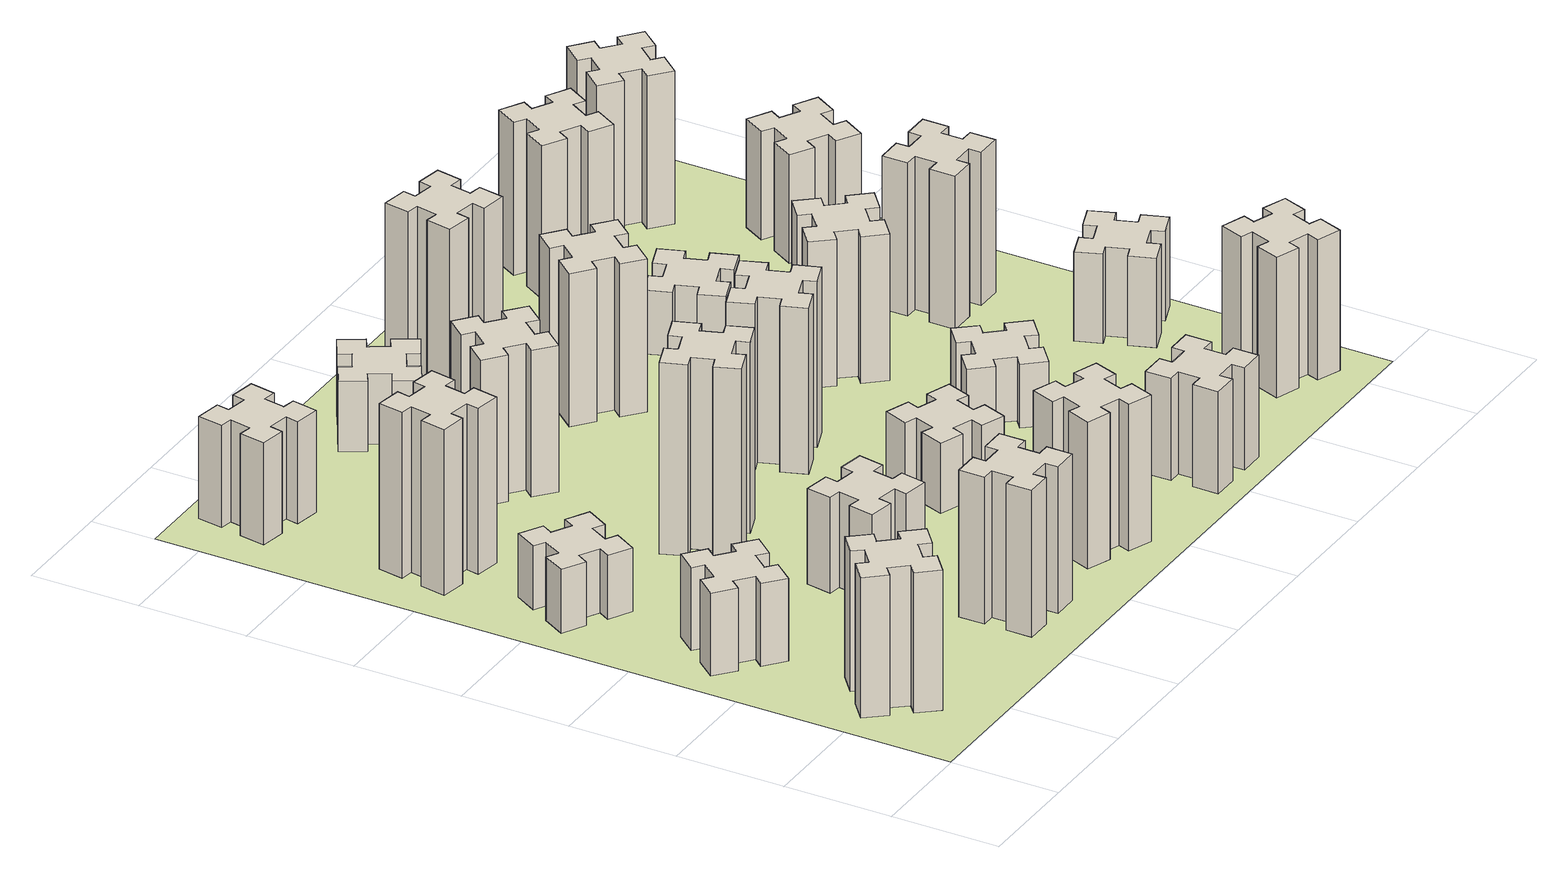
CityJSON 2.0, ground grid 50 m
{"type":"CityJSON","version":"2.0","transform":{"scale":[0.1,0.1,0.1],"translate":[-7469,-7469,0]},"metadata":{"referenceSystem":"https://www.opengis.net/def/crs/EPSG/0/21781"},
"CityObjects":{
"building1":{"type":"Building","attributes":{"class":"1000","function":"1000","usage":"1000","yearOfConstruction":2016,"roofType":"1000","measuredHeight":66,"storeysAboveGround":30,"storeysBelowGround":0},"geometry":[{"type":"Solid","lod":"1","boundaries":[[[[0,1,2,3,4,5,6,7,8,9,10,11,12,13,14,15,16,17,18,19]],[[17,16,20,21]],[[16,15,22,20]],[[15,14,23,22]],[[14,13,24,23]],[[13,12,25,24]],[[12,11,26,25]],[[11,10,27,26]],[[10,9,28,27]],[[9,8,29,28]],[[8,7,30,29]],[[7,6,31,30]],[[6,5,32,31]],[[5,4,33,32]],[[4,3,34,33]],[[3,2,35,34]],[[2,1,36,35]],[[1,0,37,36]],[[0,19,38,37]],[[19,18,39,38]],[[18,17,21,39]],[[24,25,26,27,28,29,30,31,32,33,34,35,36,37,38,39,21,20,22,23]]]]}]},
"building2":{"type":"Building","attributes":{"class":"1000","function":"1000","usage":"1000","yearOfConstruction":2016,"roofType":"1000","measuredHeight":39,"storeysAboveGround":30,"storeysBelowGround":0},"geometry":[{"type":"Solid","lod":"1","boundaries":[[[[40,41,42,43,44,45,46,47,48,49,50,51,52,53,54,55,56,57,58,59]],[[57,56,60,61]],[[56,55,62,60]],[[55,54,63,62]],[[54,53,64,63]],[[53,52,65,64]],[[52,51,66,65]],[[51,50,67,66]],[[50,49,68,67]],[[49,48,69,68]],[[48,47,70,69]],[[47,46,71,70]],[[46,45,72,71]],[[45,44,73,72]],[[44,43,74,73]],[[43,42,75,74]],[[42,41,76,75]],[[41,40,77,76]],[[40,59,78,77]],[[59,58,79,78]],[[58,57,61,79]],[[64,65,66,67,68,69,70,71,72,73,74,75,76,77,78,79,61,60,62,63]]]]}]},
"building3":{"type":"Building","attributes":{"class":"1000","function":"1000","usage":"1000","yearOfConstruction":2016,"roofType":"1000","measuredHeight":30,"storeysAboveGround":30,"storeysBelowGround":0},"geometry":[{"type":"Solid","lod":"1","boundaries":[[[[80,81,82,83,84,85,86,87,88,89,90,91,92,93,94,95,96,97,98,99]],[[97,96,100,101]],[[96,95,102,100]],[[95,94,103,102]],[[94,93,104,103]],[[93,92,105,104]],[[92,91,106,105]],[[91,90,107,106]],[[90,89,108,107]],[[89,88,109,108]],[[88,87,110,109]],[[87,86,111,110]],[[86,85,112,111]],[[85,84,113,112]],[[84,83,114,113]],[[83,82,115,114]],[[82,81,116,115]],[[81,80,117,116]],[[80,99,118,117]],[[99,98,119,118]],[[98,97,101,119]],[[104,105,106,107,108,109,110,111,112,113,114,115,116,117,118,119,101,100,102,103]]]]}]},
"building4":{"type":"Building","attributes":{"class":"1000","function":"1000","usage":"1000","yearOfConstruction":2016,"roofType":"1000","measuredHeight":78,"storeysAboveGround":30,"storeysBelowGround":0},"geometry":[{"type":"Solid","lod":"1","boundaries":[[[[120,121,122,123,124,125,126,127,128,129,130,131,132,133,134,135,136,137,138,139]],[[137,136,140,141]],[[136,135,142,140]],[[135,134,143,142]],[[134,133,144,143]],[[133,132,145,144]],[[132,131,146,145]],[[131,130,147,146]],[[130,129,148,147]],[[129,128,149,148]],[[128,127,150,149]],[[127,126,151,150]],[[126,125,152,151]],[[125,124,153,152]],[[124,123,154,153]],[[123,122,155,154]],[[122,121,156,155]],[[121,120,157,156]],[[120,139,158,157]],[[139,138,159,158]],[[138,137,141,159]],[[144,145,146,147,148,149,150,151,152,153,154,155,156,157,158,159,141,140,142,143]]]]}]},
"building5":{"type":"Building","attributes":{"class":"1000","function":"1000","usage":"1000","yearOfConstruction":2016,"roofType":"1000","measuredHeight":69,"storeysAboveGround":30,"storeysBelowGround":0},"geometry":[{"type":"Solid","lod":"1","boundaries":[[[[160,161,162,163,164,165,166,167,168,169,170,171,172,173,174,175,176,177,178,179]],[[177,176,180,181]],[[176,175,182,180]],[[175,174,183,182]],[[174,173,184,183]],[[173,172,185,184]],[[172,171,186,185]],[[171,170,187,186]],[[170,169,188,187]],[[169,168,189,188]],[[168,167,190,189]],[[167,166,191,190]],[[166,165,192,191]],[[165,164,193,192]],[[164,163,194,193]],[[163,162,195,194]],[[162,161,196,195]],[[161,160,197,196]],[[160,179,198,197]],[[179,178,199,198]],[[178,177,181,199]],[[184,185,186,187,188,189,190,191,192,193,194,195,196,197,198,199,181,180,182,183]]]]}]},
"building6":{"type":"Building","attributes":{"class":"1000","function":"1000","usage":"1000","yearOfConstruction":2016,"roofType":"1000","measuredHeight":48,"storeysAboveGround":30,"storeysBelowGround":0},"geometry":[{"type":"Solid","lod":"1","boundaries":[[[[200,201,202,203,204,205,206,207,208,209,210,211,212,213,214,215,216,217,218,219]],[[217,216,220,221]],[[216,215,222,220]],[[215,214,223,222]],[[214,213,224,223]],[[213,212,225,224]],[[212,211,226,225]],[[211,210,227,226]],[[210,209,228,227]],[[209,208,229,228]],[[208,207,230,229]],[[207,206,231,230]],[[206,205,232,231]],[[205,204,233,232]],[[204,203,234,233]],[[203,202,235,234]],[[202,201,236,235]],[[201,200,237,236]],[[200,219,238,237]],[[219,218,239,238]],[[218,217,221,239]],[[224,225,226,227,228,229,230,231,232,233,234,235,236,237,238,239,221,220,222,223]]]]}]},
"building7":{"type":"Building","attributes":{"class":"1000","function":"1000","usage":"1000","yearOfConstruction":2016,"roofType":"1000","measuredHeight":45,"storeysAboveGround":30,"storeysBelowGround":0},"geometry":[{"type":"Solid","lod":"1","boundaries":[[[[240,241,242,243,244,245,246,247,248,249,250,251,252,253,254,255,256,257,258,259]],[[257,256,260,261]],[[256,255,262,260]],[[255,254,263,262]],[[254,253,264,263]],[[253,252,265,264]],[[252,251,266,265]],[[251,250,267,266]],[[250,249,268,267]],[[249,248,269,268]],[[248,247,270,269]],[[247,246,271,270]],[[246,245,272,271]],[[245,244,273,272]],[[244,243,274,273]],[[243,242,275,274]],[[242,241,276,275]],[[241,240,277,276]],[[240,259,278,277]],[[259,258,279,278]],[[258,257,261,279]],[[264,265,266,267,268,269,270,271,272,273,274,275,276,277,278,279,261,260,262,263]]]]}]},
"building8":{"type":"Building","attributes":{"class":"1000","function":"1000","usage":"1000","yearOfConstruction":2016,"roofType":"1000","measuredHeight":90,"storeysAboveGround":30,"storeysBelowGround":0},"geometry":[{"type":"Solid","lod":"1","boundaries":[[[[280,281,282,283,284,285,286,287,288,289,290,291,292,293,294,295,296,297,298,299]],[[297,296,300,301]],[[296,295,302,300]],[[295,294,303,302]],[[294,293,304,303]],[[293,292,305,304]],[[292,291,306,305]],[[291,290,307,306]],[[290,289,308,307]],[[289,288,309,308]],[[288,287,310,309]],[[287,286,311,310]],[[286,285,312,311]],[[285,284,313,312]],[[284,283,314,313]],[[283,282,315,314]],[[282,281,316,315]],[[281,280,317,316]],[[280,299,318,317]],[[299,298,319,318]],[[298,297,301,319]],[[304,305,306,307,308,309,310,311,312,313,314,315,316,317,318,319,301,300,302,303]]]]}]},
"building9":{"type":"Building","attributes":{"class":"1000","function":"1000","usage":"1000","yearOfConstruction":2016,"roofType":"1000","measuredHeight":69,"storeysAboveGround":30,"storeysBelowGround":0},"geometry":[{"type":"Solid","lod":"1","boundaries":[[[[320,321,322,323,324,325,326,327,328,329,330,331,332,333,334,335,336,337,338,339]],[[337,336,340,341]],[[336,335,342,340]],[[335,334,343,342]],[[334,333,344,343]],[[333,332,345,344]],[[332,331,346,345]],[[331,330,347,346]],[[330,329,348,347]],[[329,328,349,348]],[[328,327,350,349]],[[327,326,351,350]],[[326,325,352,351]],[[325,324,353,352]],[[324,323,354,353]],[[323,322,355,354]],[[322,321,356,355]],[[321,320,357,356]],[[320,339,358,357]],[[339,338,359,358]],[[338,337,341,359]],[[344,345,346,347,348,349,350,351,352,353,354,355,356,357,358,359,341,340,342,343]]]]}]},
"building10":{"type":"Building","attributes":{"class":"1000","function":"1000","usage":"1000","yearOfConstruction":2016,"roofType":"1000","measuredHeight":69,"storeysAboveGround":30,"storeysBelowGround":0},"geometry":[{"type":"Solid","lod":"1","boundaries":[[[[360,361,362,363,364,365,366,367,368,369,370,371,372,373,374,375,376,377,378,379]],[[377,376,380,381]],[[376,375,382,380]],[[375,374,383,382]],[[374,373,384,383]],[[373,372,385,384]],[[372,371,386,385]],[[371,370,387,386]],[[370,369,388,387]],[[369,368,389,388]],[[368,367,390,389]],[[367,366,391,390]],[[366,365,392,391]],[[365,364,393,392]],[[364,363,394,393]],[[363,362,395,394]],[[362,361,396,395]],[[361,360,397,396]],[[360,379,398,397]],[[379,378,399,398]],[[378,377,381,399]],[[384,385,386,387,388,389,390,391,392,393,394,395,396,397,398,399,381,380,382,383]]]]}]},
"building11":{"type":"Building","attributes":{"class":"1000","function":"1000","usage":"1000","yearOfConstruction":2016,"roofType":"1000","measuredHeight":33,"storeysAboveGround":30,"storeysBelowGround":0},"geometry":[{"type":"Solid","lod":"1","boundaries":[[[[400,401,402,403,404,405,406,407,408,409,410,411,412,413,414,415,416,417,418,419]],[[417,416,420,421]],[[416,415,422,420]],[[415,414,423,422]],[[414,413,424,423]],[[413,412,425,424]],[[412,411,426,425]],[[411,410,427,426]],[[410,409,428,427]],[[409,408,429,428]],[[408,407,430,429]],[[407,406,431,430]],[[406,405,432,431]],[[405,404,433,432]],[[404,403,434,433]],[[403,402,435,434]],[[402,401,436,435]],[[401,400,437,436]],[[400,419,438,437]],[[419,418,439,438]],[[418,417,421,439]],[[424,425,426,427,428,429,430,431,432,433,434,435,436,437,438,439,421,420,422,423]]]]}]},
"building12":{"type":"Building","attributes":{"class":"1000","function":"1000","usage":"1000","yearOfConstruction":2016,"roofType":"1000","measuredHeight":33,"storeysAboveGround":30,"storeysBelowGround":0},"geometry":[{"type":"Solid","lod":"1","boundaries":[[[[440,441,442,443,444,445,446,447,448,449,450,451,452,453,454,455,456,457,458,459]],[[457,456,460,461]],[[456,455,462,460]],[[455,454,463,462]],[[454,453,464,463]],[[453,452,465,464]],[[452,451,466,465]],[[451,450,467,466]],[[450,449,468,467]],[[449,448,469,468]],[[448,447,470,469]],[[447,446,471,470]],[[446,445,472,471]],[[445,444,473,472]],[[444,443,474,473]],[[443,442,475,474]],[[442,441,476,475]],[[441,440,477,476]],[[440,459,478,477]],[[459,458,479,478]],[[458,457,461,479]],[[464,465,466,467,468,469,470,471,472,473,474,475,476,477,478,479,461,460,462,463]]]]}]},
"building13":{"type":"Building","attributes":{"class":"1000","function":"1000","usage":"1000","yearOfConstruction":2016,"roofType":"1000","measuredHeight":78,"storeysAboveGround":30,"storeysBelowGround":0},"geometry":[{"type":"Solid","lod":"1","boundaries":[[[[480,481,482,483,484,485,486,487,488,489,490,491,492,493,494,495,496,497,498,499]],[[497,496,500,501]],[[496,495,502,500]],[[495,494,503,502]],[[494,493,504,503]],[[493,492,505,504]],[[492,491,506,505]],[[491,490,507,506]],[[490,489,508,507]],[[489,488,509,508]],[[488,487,510,509]],[[487,486,511,510]],[[486,485,512,511]],[[485,484,513,512]],[[484,483,514,513]],[[483,482,515,514]],[[482,481,516,515]],[[481,480,517,516]],[[480,499,518,517]],[[499,498,519,518]],[[498,497,501,519]],[[504,505,506,507,508,509,510,511,512,513,514,515,516,517,518,519,501,500,502,503]]]]}]},
"building14":{"type":"Building","attributes":{"class":"1000","function":"1000","usage":"1000","yearOfConstruction":2016,"roofType":"1000","measuredHeight":72,"storeysAboveGround":30,"storeysBelowGround":0},"geometry":[{"type":"Solid","lod":"1","boundaries":[[[[520,521,522,523,524,525,526,527,528,529,530,531,532,533,534,535,536,537,538,539]],[[537,536,540,541]],[[536,535,542,540]],[[535,534,543,542]],[[534,533,544,543]],[[533,532,545,544]],[[532,531,546,545]],[[531,530,547,546]],[[530,529,548,547]],[[529,528,549,548]],[[528,527,550,549]],[[527,526,551,550]],[[526,525,552,551]],[[525,524,553,552]],[[524,523,554,553]],[[523,522,555,554]],[[522,521,556,555]],[[521,520,557,556]],[[520,539,558,557]],[[539,538,559,558]],[[538,537,541,559]],[[544,545,546,547,548,549,550,551,552,553,554,555,556,557,558,559,541,540,542,543]]]]}]},
"building15":{"type":"Building","attributes":{"class":"1000","function":"1000","usage":"1000","yearOfConstruction":2016,"roofType":"1000","measuredHeight":48,"storeysAboveGround":30,"storeysBelowGround":0},"geometry":[{"type":"Solid","lod":"1","boundaries":[[[[560,561,562,563,564,565,566,567,568,569,570,571,572,573,574,575,576,577,578,579]],[[577,576,580,581]],[[576,575,582,580]],[[575,574,583,582]],[[574,573,584,583]],[[573,572,585,584]],[[572,571,586,585]],[[571,570,587,586]],[[570,569,588,587]],[[569,568,589,588]],[[568,567,590,589]],[[567,566,591,590]],[[566,565,592,591]],[[565,564,593,592]],[[564,563,594,593]],[[563,562,595,594]],[[562,561,596,595]],[[561,560,597,596]],[[560,579,598,597]],[[579,578,599,598]],[[578,577,581,599]],[[584,585,586,587,588,589,590,591,592,593,594,595,596,597,598,599,581,580,582,583]]]]}]},
"building16":{"type":"Building","attributes":{"class":"1000","function":"1000","usage":"1000","yearOfConstruction":2016,"roofType":"1000","measuredHeight":81,"storeysAboveGround":30,"storeysBelowGround":0},"geometry":[{"type":"Solid","lod":"1","boundaries":[[[[600,601,602,603,604,605,606,607,608,609,610,611,612,613,614,615,616,617,618,619]],[[617,616,620,621]],[[616,615,622,620]],[[615,614,623,622]],[[614,613,624,623]],[[613,612,625,624]],[[612,611,626,625]],[[611,610,627,626]],[[610,609,628,627]],[[609,608,629,628]],[[608,607,630,629]],[[607,606,631,630]],[[606,605,632,631]],[[605,604,633,632]],[[604,603,634,633]],[[603,602,635,634]],[[602,601,636,635]],[[601,600,637,636]],[[600,619,638,637]],[[619,618,639,638]],[[618,617,621,639]],[[624,625,626,627,628,629,630,631,632,633,634,635,636,637,638,639,621,620,622,623]]]]}]},
"building17":{"type":"Building","attributes":{"class":"1000","function":"1000","usage":"1000","yearOfConstruction":2016,"roofType":"1000","measuredHeight":30,"storeysAboveGround":30,"storeysBelowGround":0},"geometry":[{"type":"Solid","lod":"1","boundaries":[[[[640,641,642,643,644,645,646,647,648,649,650,651,652,653,654,655,656,657,658,659]],[[657,656,660,661]],[[656,655,662,660]],[[655,654,663,662]],[[654,653,664,663]],[[653,652,665,664]],[[652,651,666,665]],[[651,650,667,666]],[[650,649,668,667]],[[649,648,669,668]],[[648,647,670,669]],[[647,646,671,670]],[[646,645,672,671]],[[645,644,673,672]],[[644,643,674,673]],[[643,642,675,674]],[[642,641,676,675]],[[641,640,677,676]],[[640,659,678,677]],[[659,658,679,678]],[[658,657,661,679]],[[664,665,666,667,668,669,670,671,672,673,674,675,676,677,678,679,661,660,662,663]]]]}]},
"building18":{"type":"Building","attributes":{"class":"1000","function":"1000","usage":"1000","yearOfConstruction":2016,"roofType":"1000","measuredHeight":69,"storeysAboveGround":30,"storeysBelowGround":0},"geometry":[{"type":"Solid","lod":"1","boundaries":[[[[680,681,682,683,684,685,686,687,688,689,690,691,692,693,694,695,696,697,698,699]],[[697,696,700,701]],[[696,695,702,700]],[[695,694,703,702]],[[694,693,704,703]],[[693,692,705,704]],[[692,691,706,705]],[[691,690,707,706]],[[690,689,708,707]],[[689,688,709,708]],[[688,687,710,709]],[[687,686,711,710]],[[686,685,712,711]],[[685,684,713,712]],[[684,683,714,713]],[[683,682,715,714]],[[682,681,716,715]],[[681,680,717,716]],[[680,699,718,717]],[[699,698,719,718]],[[698,697,701,719]],[[704,705,706,707,708,709,710,711,712,713,714,715,716,717,718,719,701,700,702,703]]]]}]},
"building19":{"type":"Building","attributes":{"class":"1000","function":"1000","usage":"1000","yearOfConstruction":2016,"roofType":"1000","measuredHeight":30,"storeysAboveGround":30,"storeysBelowGround":0},"geometry":[{"type":"Solid","lod":"1","boundaries":[[[[720,721,722,723,724,725,726,727,728,729,730,731,732,733,734,735,736,737,738,739]],[[737,736,740,741]],[[736,735,742,740]],[[735,734,743,742]],[[734,733,744,743]],[[733,732,745,744]],[[732,731,746,745]],[[731,730,747,746]],[[730,729,748,747]],[[729,728,749,748]],[[728,727,750,749]],[[727,726,751,750]],[[726,725,752,751]],[[725,724,753,752]],[[724,723,754,753]],[[723,722,755,754]],[[722,721,756,755]],[[721,720,757,756]],[[720,739,758,757]],[[739,738,759,758]],[[738,737,741,759]],[[744,745,746,747,748,749,750,751,752,753,754,755,756,757,758,759,741,740,742,743]]]]}]},
"building20":{"type":"Building","attributes":{"class":"1000","function":"1000","usage":"1000","yearOfConstruction":2016,"roofType":"1000","measuredHeight":66,"storeysAboveGround":30,"storeysBelowGround":0},"geometry":[{"type":"Solid","lod":"1","boundaries":[[[[760,761,762,763,764,765,766,767,768,769,770,771,772,773,774,775,776,777,778,779]],[[777,776,780,781]],[[776,775,782,780]],[[775,774,783,782]],[[774,773,784,783]],[[773,772,785,784]],[[772,771,786,785]],[[771,770,787,786]],[[770,769,788,787]],[[769,768,789,788]],[[768,767,790,789]],[[767,766,791,790]],[[766,765,792,791]],[[765,764,793,792]],[[764,763,794,793]],[[763,762,795,794]],[[762,761,796,795]],[[761,760,797,796]],[[760,779,798,797]],[[779,778,799,798]],[[778,777,781,799]],[[784,785,786,787,788,789,790,791,792,793,794,795,796,797,798,799,781,780,782,783]]]]}]},
"building21":{"type":"Building","attributes":{"class":"1000","function":"1000","usage":"1000","yearOfConstruction":2016,"roofType":"1000","measuredHeight":72,"storeysAboveGround":30,"storeysBelowGround":0},"geometry":[{"type":"Solid","lod":"1","boundaries":[[[[800,801,802,803,804,805,806,807,808,809,810,811,812,813,814,815,816,817,818,819]],[[817,816,820,821]],[[816,815,822,820]],[[815,814,823,822]],[[814,813,824,823]],[[813,812,825,824]],[[812,811,826,825]],[[811,810,827,826]],[[810,809,828,827]],[[809,808,829,828]],[[808,807,830,829]],[[807,806,831,830]],[[806,805,832,831]],[[805,804,833,832]],[[804,803,834,833]],[[803,802,835,834]],[[802,801,836,835]],[[801,800,837,836]],[[800,819,838,837]],[[819,818,839,838]],[[818,817,821,839]],[[824,825,826,827,828,829,830,831,832,833,834,835,836,837,838,839,821,820,822,823]]]]}]},
"building22":{"type":"Building","attributes":{"class":"1000","function":"1000","usage":"1000","yearOfConstruction":2016,"roofType":"1000","measuredHeight":42,"storeysAboveGround":30,"storeysBelowGround":0},"geometry":[{"type":"Solid","lod":"1","boundaries":[[[[840,841,842,843,844,845,846,847,848,849,850,851,852,853,854,855,856,857,858,859]],[[857,856,860,861]],[[856,855,862,860]],[[855,854,863,862]],[[854,853,864,863]],[[853,852,865,864]],[[852,851,866,865]],[[851,850,867,866]],[[850,849,868,867]],[[849,848,869,868]],[[848,847,870,869]],[[847,846,871,870]],[[846,845,872,871]],[[845,844,873,872]],[[844,843,874,873]],[[843,842,875,874]],[[842,841,876,875]],[[841,840,877,876]],[[840,859,878,877]],[[859,858,879,878]],[[858,857,861,879]],[[864,865,866,867,868,869,870,871,872,873,874,875,876,877,878,879,861,860,862,863]]]]}]},
"building23":{"type":"Building","attributes":{"class":"1000","function":"1000","usage":"1000","yearOfConstruction":2016,"roofType":"1000","measuredHeight":72,"storeysAboveGround":30,"storeysBelowGround":0},"geometry":[{"type":"Solid","lod":"1","boundaries":[[[[880,881,882,883,884,885,886,887,888,889,890,891,892,893,894,895,896,897,898,899]],[[897,896,900,901]],[[896,895,902,900]],[[895,894,903,902]],[[894,893,904,903]],[[893,892,905,904]],[[892,891,906,905]],[[891,890,907,906]],[[890,889,908,907]],[[889,888,909,908]],[[888,887,910,909]],[[887,886,911,910]],[[886,885,912,911]],[[885,884,913,912]],[[884,883,914,913]],[[883,882,915,914]],[[882,881,916,915]],[[881,880,917,916]],[[880,899,918,917]],[[899,898,919,918]],[[898,897,901,919]],[[904,905,906,907,908,909,910,911,912,913,914,915,916,917,918,919,901,900,902,903]]]]}]},
"building24":{"type":"Building","attributes":{"class":"1000","function":"1000","usage":"1000","yearOfConstruction":2016,"roofType":"1000","measuredHeight":51,"storeysAboveGround":30,"storeysBelowGround":0},"geometry":[{"type":"Solid","lod":"1","boundaries":[[[[920,921,922,923,924,925,926,927,928,929,930,931,932,933,934,935,936,937,938,939]],[[937,936,940,941]],[[936,935,942,940]],[[935,934,943,942]],[[934,933,944,943]],[[933,932,945,944]],[[932,931,946,945]],[[931,930,947,946]],[[930,929,948,947]],[[929,928,949,948]],[[928,927,950,949]],[[927,926,951,950]],[[926,925,952,951]],[[925,924,953,952]],[[924,923,954,953]],[[923,922,955,954]],[[922,921,956,955]],[[921,920,957,956]],[[920,939,958,957]],[[939,938,959,958]],[[938,937,941,959]],[[944,945,946,947,948,949,950,951,952,953,954,955,956,957,958,959,941,940,942,943]]]]}]},
"building25":{"type":"Building","attributes":{"class":"1000","function":"1000","usage":"1000","yearOfConstruction":2016,"roofType":"1000","measuredHeight":72,"storeysAboveGround":30,"storeysBelowGround":0},"geometry":[{"type":"Solid","lod":"1","boundaries":[[[[960,961,962,963,964,965,966,967,968,969,970,971,972,973,974,975,976,977,978,979]],[[977,976,980,981]],[[976,975,982,980]],[[975,974,983,982]],[[974,973,984,983]],[[973,972,985,984]],[[972,971,986,985]],[[971,970,987,986]],[[970,969,988,987]],[[969,968,989,988]],[[968,967,990,989]],[[967,966,991,990]],[[966,965,992,991]],[[965,964,993,992]],[[964,963,994,993]],[[963,962,995,994]],[[962,961,996,995]],[[961,960,997,996]],[[960,979,998,997]],[[979,978,999,998]],[[978,977,981,999]],[[984,985,986,987,988,989,990,991,992,993,994,995,996,997,998,999,981,980,982,983]]]]}]},
"landuse1":{"type":"LandUse","attributes":{"name":"plot1","function":"1010"},"geometry":[{"type":"MultiSurface","lod":"1","boundaries":[[[1000,1001,1002,1003]]]}]}
},
"vertices":[
[343,592,0],[266,527,0],[228,573,0],[136,496,0],[213,404,0],[259,443,0],[323,366,0],[277,328,0],[354,236,0],[446,313,0],[408,359,0],[484,423,0],[523,377,0],[615,454,0],[538,546,0],[492,508,0],[427,584,0],[473,623,0],[396,715,0],[304,638,0],[427,584,660],[473,623,660],[492,508,660],[538,546,660],[615,454,660],[523,377,660],[484,423,660],[408,359,660],[446,313,660],[354,236,660],[277,328,660],[323,366,660],[259,443,660],[213,404,660],[136,496,660],[228,573,660],[266,527,660],[343,592,660],[304,638,660],[396,715,660],
[323,1324,0],[259,1248,0],[213,1286,0],[136,1194,0],[228,1117,0],[266,1163,0],[343,1099,0],[304,1053,0],[396,976,0],[473,1068,0],[427,1106,0],[492,1183,0],[538,1144,0],[615,1236,0],[523,1313,0],[484,1267,0],[408,1332,0],[446,1378,0],[354,1455,0],[277,1363,0],[408,1332,390],[446,1378,390],[484,1267,390],[523,1313,390],[615,1236,390],[538,1144,390],[492,1183,390],[427,1106,390],[473,1068,390],[396,976,390],[304,1053,390],[343,1099,390],[266,1163,390],[228,1117,390],[136,1194,390],[213,1286,390],[259,1248,390],[323,1324,390],[277,1363,390],[354,1455,390],
[277,1885,0],[364,1835,0],[334,1783,0],[438,1723,0],[498,1827,0],[446,1857,0],[496,1944,0],[548,1914,0],[608,2018,0],[504,2078,0],[474,2026,0],[387,2076,0],[417,2128,0],[313,2188,0],[253,2084,0],[305,2054,0],[255,1967,0],[203,1997,0],[143,1893,0],[247,1833,0],[255,1967,300],[203,1997,300],[305,2054,300],[253,2084,300],[313,2188,300],[417,2128,300],[387,2076,300],[474,2026,300],[504,2078,300],[608,2018,300],[548,1914,300],[496,1944,300],[446,1857,300],[498,1827,300],[438,1723,300],[334,1783,300],[364,1835,300],[277,1885,300],[247,1833,300],[143,1893,300],
[475,2527,0],[492,2625,0],[551,2615,0],[572,2733,0],[454,2754,0],[444,2695,0],[345,2712,0],[356,2771,0],[237,2792,0],[217,2674,0],[276,2664,0],[258,2565,0],[199,2576,0],[178,2457,0],[297,2437,0],[307,2496,0],[405,2478,0],[395,2419,0],[513,2398,0],[534,2517,0],[405,2478,780],[395,2419,780],[307,2496,780],[297,2437,780],[178,2457,780],[199,2576,780],[258,2565,780],[276,2664,780],[217,2674,780],[237,2792,780],[356,2771,780],[345,2712,780],[444,2695,780],[454,2754,780],[572,2733,780],[551,2615,780],[492,2625,780],[475,2527,780],[534,2517,780],[513,2398,780],
[1105,425,0],[1105,325,0],[1045,325,0],[1045,205,0],[1165,205,0],[1165,265,0],[1265,265,0],[1265,205,0],[1385,205,0],[1385,325,0],[1325,325,0],[1325,425,0],[1385,425,0],[1385,545,0],[1265,545,0],[1265,485,0],[1165,485,0],[1165,545,0],[1045,545,0],[1045,425,0],[1165,485,690],[1165,545,690],[1265,485,690],[1265,545,690],[1385,545,690],[1385,425,690],[1325,425,690],[1325,325,690],[1385,325,690],[1385,205,690],[1265,205,690],[1265,265,690],[1165,265,690],[1165,205,690],[1045,205,690],[1045,325,690],[1105,325,690],[1105,425,690],[1045,425,690],[1045,545,690],
[444,3535,0],[345,3552,0],[356,3611,0],[237,3632,0],[217,3514,0],[276,3504,0],[258,3405,0],[199,3416,0],[178,3297,0],[297,3277,0],[307,3336,0],[405,3318,0],[395,3259,0],[513,3238,0],[534,3357,0],[475,3367,0],[492,3465,0],[551,3455,0],[572,3573,0],[454,3594,0],[492,3465,480],[551,3455,480],[475,3367,480],[534,3357,480],[513,3238,480],[395,3259,480],[405,3318,480],[307,3336,480],[297,3277,480],[178,3297,480],[199,3416,480],[258,3405,480],[276,3504,480],[217,3514,480],[237,3632,480],[356,3611,480],[345,3552,480],[444,3535,480],[454,3594,480],[572,3573,480],
[1047,916,0],[1145,898,0],[1135,839,0],[1253,818,0],[1274,937,0],[1215,947,0],[1232,1045,0],[1291,1035,0],[1312,1153,0],[1194,1174,0],[1184,1115,0],[1085,1132,0],[1096,1191,0],[977,1212,0],[957,1094,0],[1016,1084,0],[998,985,0],[939,996,0],[918,877,0],[1037,857,0],[998,985,450],[939,996,450],[1016,1084,450],[957,1094,450],[977,1212,450],[1096,1191,450],[1085,1132,450],[1184,1115,450],[1194,1174,450],[1312,1153,450],[1291,1035,450],[1232,1045,450],[1215,947,450],[1274,937,450],[1253,818,450],[1135,839,450],[1145,898,450],[1047,916,450],[1037,857,450],[918,877,450],
[1236,1746,0],[1202,1840,0],[1258,1860,0],[1217,1973,0],[1104,1932,0],[1125,1876,0],[1031,1842,0],[1010,1898,0],[897,1857,0],[939,1744,0],[995,1765,0],[1029,1671,0],[973,1650,0],[1014,1537,0],[1127,1579,0],[1106,1635,0],[1200,1669,0],[1220,1613,0],[1333,1654,0],[1292,1767,0],[1200,1669,900],[1220,1613,900],[1106,1635,900],[1127,1579,900],[1014,1537,900],[973,1650,900],[1029,1671,900],[995,1765,900],[939,1744,900],[897,1857,900],[1010,1898,900],[1031,1842,900],[1125,1876,900],[1104,1932,900],[1217,1973,900],[1258,1860,900],[1202,1840,900],[1236,1746,900],[1292,1767,900],[1333,1654,900],
[1167,2586,0],[1232,2663,0],[1278,2624,0],[1355,2716,0],[1263,2793,0],[1224,2747,0],[1148,2812,0],[1186,2858,0],[1094,2935,0],[1017,2843,0],[1063,2804,0],[999,2728,0],[953,2766,0],[876,2674,0],[968,2597,0],[1006,2643,0],[1083,2579,0],[1044,2533,0],[1136,2456,0],[1213,2548,0],[1083,2579,690],[1044,2533,690],[1006,2643,690],[968,2597,690],[876,2674,690],[953,2766,690],[999,2728,690],[1063,2804,690],[1017,2843,690],[1094,2935,690],[1186,2858,690],[1148,2812,690],[1224,2747,690],[1263,2793,690],[1355,2716,690],[1278,2624,690],[1232,2663,690],[1167,2586,690],[1213,2548,690],[1136,2456,690],
[1769,460,0],[1735,366,0],[1679,387,0],[1637,274,0],[1750,233,0],[1771,289,0],[1865,255,0],[1844,199,0],[1957,157,0],[1998,270,0],[1942,291,0],[1976,385,0],[2032,364,0],[2073,477,0],[1960,518,0],[1940,462,0],[1846,496,0],[1867,552,0],[1754,593,0],[1713,480,0],[1846,496,690],[1867,552,690],[1940,462,690],[1960,518,690],[2073,477,690],[2032,364,690],[1976,385,690],[1942,291,690],[1998,270,690],[1957,157,690],[1844,199,690],[1865,255,690],[1771,289,690],[1750,233,690],[1637,274,690],[1679,387,690],[1735,366,690],[1769,460,690],[1713,480,690],[1754,593,690],
[1336,3347,0],[1286,3434,0],[1338,3464,0],[1278,3568,0],[1174,3508,0],[1204,3456,0],[1117,3406,0],[1087,3458,0],[983,3398,0],[1043,3294,0],[1095,3324,0],[1145,3237,0],[1093,3207,0],[1153,3103,0],[1257,3163,0],[1227,3215,0],[1314,3265,0],[1344,3213,0],[1448,3273,0],[1388,3377,0],[1314,3265,330],[1344,3213,330],[1227,3215,330],[1257,3163,330],[1153,3103,330],[1093,3207,330],[1145,3237,330],[1095,3324,330],[1043,3294,330],[983,3398,330],[1087,3458,330],[1117,3406,330],[1204,3456,330],[1174,3508,330],[1278,3568,330],[1338,3464,330],[1286,3434,330],[1336,3347,330],[1388,3377,330],[1448,3273,330],
[1871,1029,0],[1965,995,0],[1944,939,0],[2057,897,0],[2098,1010,0],[2042,1031,0],[2076,1125,0],[2132,1104,0],[2173,1217,0],[2060,1258,0],[2040,1202,0],[1946,1236,0],[1967,1292,0],[1854,1333,0],[1813,1220,0],[1869,1200,0],[1835,1106,0],[1779,1127,0],[1737,1014,0],[1850,973,0],[1835,1106,330],[1779,1127,330],[1869,1200,330],[1813,1220,330],[1854,1333,330],[1967,1292,330],[1946,1236,330],[2040,1202,330],[2060,1258,330],[2173,1217,330],[2132,1104,330],[2076,1125,330],[2042,1031,330],[2098,1010,330],[2057,897,330],[1944,939,330],[1965,995,330],[1871,1029,330],[1850,973,330],[1737,1014,330],
[1976,1846,0],[1942,1940,0],[1998,1960,0],[1957,2073,0],[1844,2032,0],[1865,1976,0],[1771,1942,0],[1750,1998,0],[1637,1957,0],[1679,1844,0],[1735,1865,0],[1769,1771,0],[1713,1750,0],[1754,1637,0],[1867,1679,0],[1846,1735,0],[1940,1769,0],[1960,1713,0],[2073,1754,0],[2032,1867,0],[1940,1769,780],[1960,1713,780],[1846,1735,780],[1867,1679,780],[1754,1637,780],[1713,1750,780],[1769,1771,780],[1735,1865,780],[1679,1844,780],[1637,1957,780],[1750,1998,780],[1771,1942,780],[1865,1976,780],[1844,2032,780],[1957,2073,780],[1998,1960,780],[1942,1940,780],[1976,1846,780],[2032,1867,780],[2073,1754,780],
[1907,2586,0],[1972,2663,0],[2018,2624,0],[2095,2716,0],[2003,2793,0],[1964,2747,0],[1888,2812,0],[1926,2858,0],[1834,2935,0],[1757,2843,0],[1803,2804,0],[1739,2728,0],[1693,2766,0],[1616,2674,0],[1708,2597,0],[1746,2643,0],[1823,2579,0],[1784,2533,0],[1876,2456,0],[1953,2548,0],[1823,2579,720],[1784,2533,720],[1746,2643,720],[1708,2597,720],[1616,2674,720],[1693,2766,720],[1739,2728,720],[1803,2804,720],[1757,2843,720],[1834,2935,720],[1926,2858,720],[1888,2812,720],[1964,2747,720],[2003,2793,720],[2095,2716,720],[2018,2624,720],[1972,2663,720],[1907,2586,720],[1953,2548,720],[1876,2456,720],
[2485,325,0],[2485,225,0],[2425,225,0],[2425,105,0],[2545,105,0],[2545,165,0],[2645,165,0],[2645,105,0],[2765,105,0],[2765,225,0],[2705,225,0],[2705,325,0],[2765,325,0],[2765,445,0],[2645,445,0],[2645,385,0],[2545,385,0],[2545,445,0],[2425,445,0],[2425,325,0],[2545,385,480],[2545,445,480],[2645,385,480],[2645,445,480],[2765,445,480],[2765,325,480],[2705,325,480],[2705,225,480],[2765,225,480],[2765,105,480],[2645,105,480],[2645,165,480],[2545,165,480],[2545,105,480],[2425,105,480],[2425,225,480],[2485,225,480],[2485,325,480],[2425,325,480],[2425,445,480],
[1687,3236,0],[1785,3218,0],[1775,3159,0],[1893,3138,0],[1914,3257,0],[1855,3267,0],[1872,3365,0],[1931,3355,0],[1952,3473,0],[1834,3494,0],[1824,3435,0],[1725,3452,0],[1736,3511,0],[1617,3532,0],[1597,3414,0],[1656,3404,0],[1638,3305,0],[1579,3316,0],[1558,3197,0],[1677,3177,0],[1638,3305,810],[1579,3316,810],[1656,3404,810],[1597,3414,810],[1617,3532,810],[1736,3511,810],[1725,3452,810],[1824,3435,810],[1834,3494,810],[1952,3473,810],[1931,3355,810],[1872,3365,810],[1855,3267,810],[1914,3257,810],[1893,3138,810],[1775,3159,810],[1785,3218,810],[1687,3236,810],[1677,3177,810],[1558,3197,810],
[2628,1099,0],[2704,1163,0],[2743,1117,0],[2835,1194,0],[2758,1286,0],[2712,1248,0],[2647,1324,0],[2693,1363,0],[2616,1455,0],[2524,1378,0],[2563,1332,0],[2486,1267,0],[2448,1313,0],[2356,1236,0],[2433,1144,0],[2479,1183,0],[2543,1106,0],[2497,1068,0],[2574,976,0],[2666,1053,0],[2543,1106,300],[2497,1068,300],[2479,1183,300],[2433,1144,300],[2356,1236,300],[2448,1313,300],[2486,1267,300],[2563,1332,300],[2524,1378,300],[2616,1455,300],[2693,1363,300],[2647,1324,300],[2712,1248,300],[2758,1286,300],[2835,1194,300],[2743,1117,300],[2704,1163,300],[2628,1099,300],[2666,1053,300],[2574,976,300],
[2628,1839,0],[2704,1903,0],[2743,1857,0],[2835,1934,0],[2758,2026,0],[2712,1988,0],[2647,2064,0],[2693,2103,0],[2616,2195,0],[2524,2118,0],[2563,2072,0],[2486,2007,0],[2448,2053,0],[2356,1976,0],[2433,1884,0],[2479,1923,0],[2543,1846,0],[2497,1808,0],[2574,1716,0],[2666,1793,0],[2543,1846,690],[2497,1808,690],[2479,1923,690],[2433,1884,690],[2356,1976,690],[2448,2053,690],[2486,2007,690],[2563,2072,690],[2524,2118,690],[2616,2195,690],[2693,2103,690],[2647,2064,690],[2712,1988,690],[2758,2026,690],[2835,1934,690],[2743,1857,690],[2704,1903,690],[2628,1839,690],[2666,1793,690],[2574,1716,690],
[2375,2605,0],[2409,2511,0],[2353,2490,0],[2394,2377,0],[2507,2419,0],[2486,2475,0],[2580,2509,0],[2600,2453,0],[2713,2494,0],[2672,2607,0],[2616,2586,0],[2582,2680,0],[2638,2700,0],[2597,2813,0],[2484,2772,0],[2505,2716,0],[2411,2682,0],[2390,2738,0],[2277,2697,0],[2319,2584,0],[2411,2682,300],[2390,2738,300],[2505,2716,300],[2484,2772,300],[2597,2813,300],[2638,2700,300],[2582,2680,300],[2616,2586,300],[2672,2607,300],[2713,2494,300],[2600,2453,300],[2580,2509,300],[2486,2475,300],[2507,2419,300],[2394,2377,300],[2353,2490,300],[2409,2511,300],[2375,2605,300],[2319,2584,300],[2277,2697,300],
[3351,289,0],[3445,255,0],[3424,199,0],[3537,157,0],[3578,270,0],[3522,291,0],[3556,385,0],[3612,364,0],[3653,477,0],[3540,518,0],[3520,462,0],[3426,496,0],[3447,552,0],[3334,593,0],[3293,480,0],[3349,460,0],[3315,366,0],[3259,387,0],[3217,274,0],[3330,233,0],[3315,366,660],[3259,387,660],[3349,460,660],[3293,480,660],[3334,593,660],[3447,552,660],[3426,496,660],[3520,462,660],[3540,518,660],[3653,477,660],[3612,364,660],[3556,385,660],[3522,291,660],[3578,270,660],[3537,157,660],[3424,199,660],[3445,255,660],[3351,289,660],[3330,233,660],[3217,274,660],
[2625,3434,0],[2575,3347,0],[2523,3377,0],[2463,3273,0],[2567,3213,0],[2597,3265,0],[2684,3215,0],[2654,3163,0],[2758,3103,0],[2818,3207,0],[2766,3237,0],[2816,3324,0],[2868,3294,0],[2928,3398,0],[2824,3458,0],[2794,3406,0],[2707,3456,0],[2737,3508,0],[2633,3568,0],[2573,3464,0],[2707,3456,720],[2737,3508,720],[2794,3406,720],[2824,3458,720],[2928,3398,720],[2868,3294,720],[2816,3324,720],[2766,3237,720],[2818,3207,720],[2758,3103,720],[2654,3163,720],[2684,3215,720],[2597,3265,720],[2567,3213,720],[2463,3273,720],[2523,3377,720],[2575,3347,720],[2625,3434,720],[2573,3464,720],[2633,3568,720],
[3556,1106,0],[3522,1200,0],[3578,1220,0],[3537,1333,0],[3424,1292,0],[3445,1236,0],[3351,1202,0],[3330,1258,0],[3217,1217,0],[3259,1104,0],[3315,1125,0],[3349,1031,0],[3293,1010,0],[3334,897,0],[3447,939,0],[3426,995,0],[3520,1029,0],[3540,973,0],[3653,1014,0],[3612,1127,0],[3520,1029,420],[3540,973,420],[3426,995,420],[3447,939,420],[3334,897,420],[3293,1010,420],[3349,1031,420],[3315,1125,420],[3259,1104,420],[3217,1217,420],[3330,1258,420],[3351,1202,420],[3445,1236,420],[3424,1292,420],[3537,1333,420],[3578,1220,420],[3522,1200,420],[3556,1106,420],[3612,1127,420],[3653,1014,420],
[3125,1905,0],[3125,1805,0],[3065,1805,0],[3065,1685,0],[3185,1685,0],[3185,1745,0],[3285,1745,0],[3285,1685,0],[3405,1685,0],[3405,1805,0],[3345,1805,0],[3345,1905,0],[3405,1905,0],[3405,2025,0],[3285,2025,0],[3285,1965,0],[3185,1965,0],[3185,2025,0],[3065,2025,0],[3065,1905,0],[3185,1965,720],[3185,2025,720],[3285,1965,720],[3285,2025,720],[3405,2025,720],[3405,1905,720],[3345,1905,720],[3345,1805,720],[3405,1805,720],[3405,1685,720],[3285,1685,720],[3285,1745,720],[3185,1745,720],[3185,1685,720],[3065,1685,720],[3065,1805,720],[3125,1805,720],[3125,1905,720],[3065,1905,720],[3065,2025,720],
[3534,2666,0],[3447,2716,0],[3477,2768,0],[3373,2828,0],[3313,2724,0],[3365,2694,0],[3315,2607,0],[3263,2637,0],[3203,2533,0],[3307,2473,0],[3337,2525,0],[3424,2475,0],[3394,2423,0],[3498,2363,0],[3558,2467,0],[3506,2497,0],[3556,2584,0],[3608,2554,0],[3668,2658,0],[3564,2718,0],[3556,2584,510],[3608,2554,510],[3506,2497,510],[3558,2467,510],[3498,2363,510],[3394,2423,510],[3424,2475,510],[3337,2525,510],[3307,2473,510],[3203,2533,510],[3263,2637,510],[3315,2607,510],[3365,2694,510],[3313,2724,510],[3373,2828,510],[3477,2768,510],[3447,2716,510],[3534,2666,510],[3564,2718,510],[3668,2658,510],
[3126,3283,0],[3203,3219,0],[3164,3173,0],[3256,3096,0],[3333,3188,0],[3287,3226,0],[3352,3303,0],[3398,3264,0],[3475,3356,0],[3383,3433,0],[3344,3387,0],[3268,3452,0],[3306,3498,0],[3214,3575,0],[3137,3483,0],[3183,3444,0],[3119,3368,0],[3073,3406,0],[2996,3314,0],[3088,3237,0],[3119,3368,720],[3073,3406,720],[3183,3444,720],[3137,3483,720],[3214,3575,720],[3306,3498,720],[3268,3452,720],[3344,3387,720],[3383,3433,720],[3475,3356,720],[3398,3264,720],[3352,3303,720],[3287,3226,720],[3333,3188,720],[3256,3096,720],[3164,3173,720],[3203,3219,720],[3126,3283,720],[3088,3237,720],[2996,3314,720],
[5,3705,0],[3705,3705,0],[3705,5,0],[5,5,0]
]}
